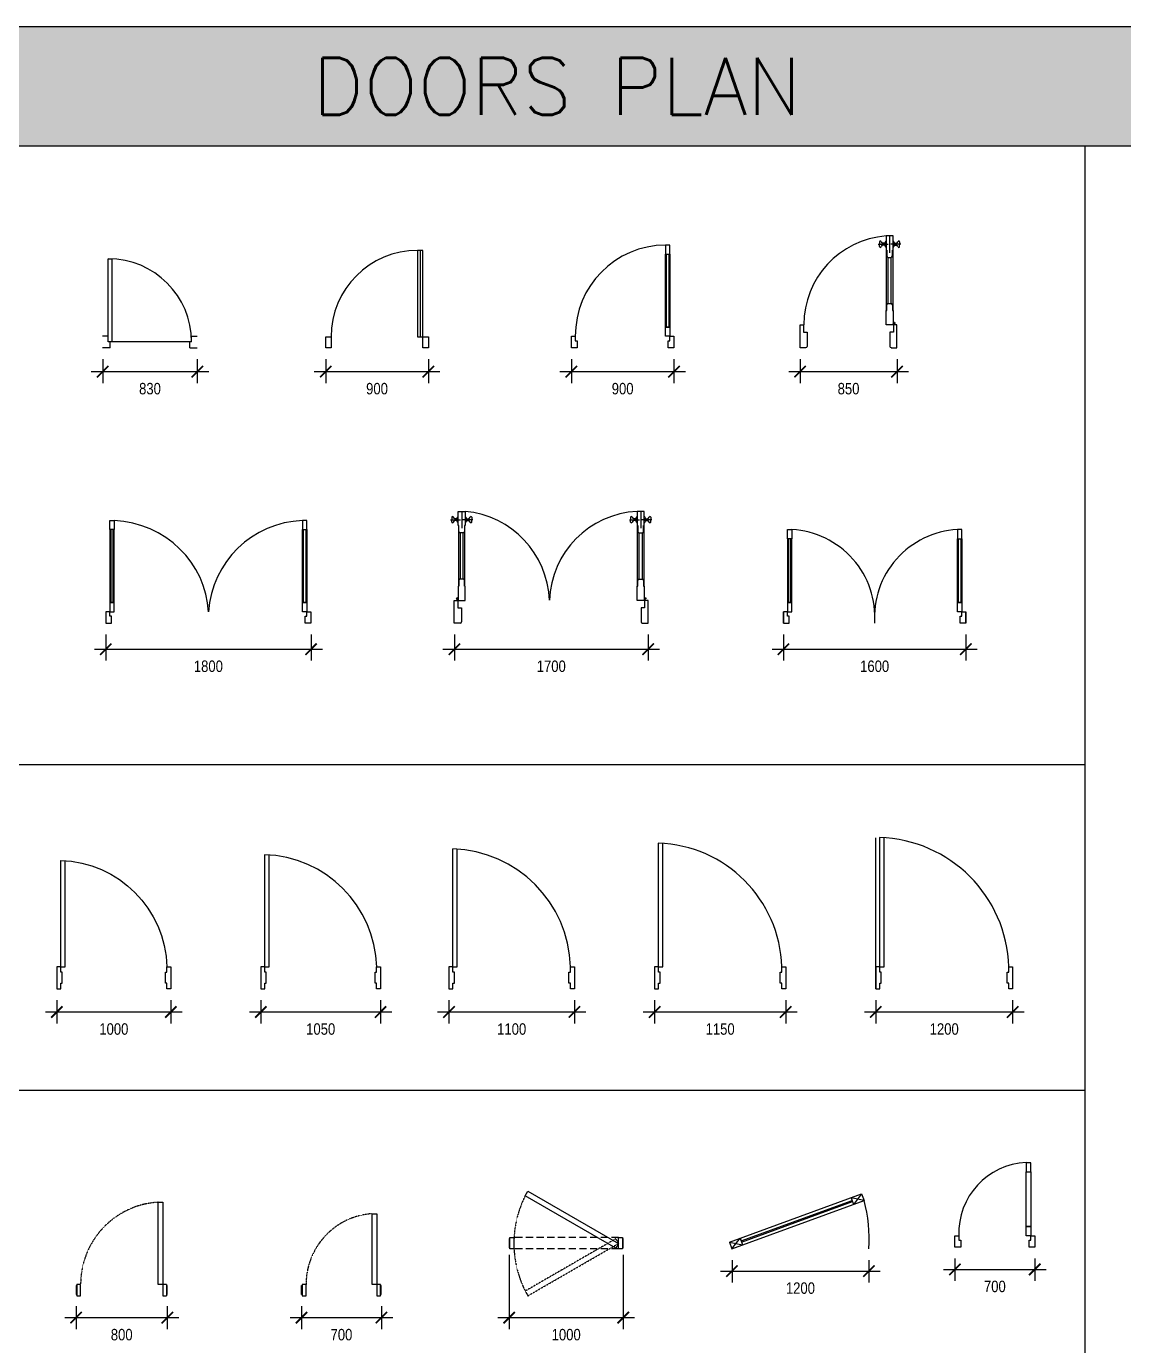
# Model space of a CAD drawing. Header units: millimetres. Extents: x -8671 to 35270, y 66420 to 88108.
# Drawn here: x 10216 to 19838, y 76541 to 88108 of the extents above; entities that cross this region are included whole.
import ezdxf

# ---------------------------------------------------------------- set-up
doc = ezdxf.new("R2010")
doc.units = ezdxf.units.MM
for name, pattern in [('CENTER', [2, 1.25, -0.25, 0.25, -0.25]), ('HIDDEN2', [0.1875, 0.125, -0.0625]), ('HIDDEN4', [0.09375, 0.0625, -0.03125])]:
    doc.linetypes.add(name, pattern=pattern)
doc.styles.add('DIM', font='', dxfattribs={"height": 100})
doc.styles.get("Standard").update_dxf_attribs({"font": 'arial.ttf'})
doc.styles.get('DIM').set_extended_font_data('VNI-Helve-Condense')
doc.dimstyles.new('100', dxfattribs={"dimtxt": 100, "dimasz": 100, "dimexe": 100, "dimexo": 100, "dimgap": 100, "dimtad": 2, "dimdec": 0, "dimzin": 0, "dimdsep": 46, "dimtxsty": 'DIM', "dimblk": 'ARCHTICK', "dimcen": 100, "dimdle": 100, "dimadec": 0, "dimazin": 0, "dimtfac": 1, "dimtdec": 0, "dimtofl": 0, "dimtmove": 0, "dimatfit": 3, "dimldrblk": 'ARCHTICK', "dimfxl": 0, "dimtolj": 1, "dimtzin": 0, "dimarcsym": 0})

# ---------------------------------------------------------------- blocks, each defined once
blk = doc.blocks.new('A$C72DF01B0')
for p, q in [((50, 100), (0, 100)), ((65, 0), (65, 50)), ((780, 50), (80, 50)), ((765, 0), (765, 50)), ((780, 50), (780, 100)), ((780, 100), (830, 100)), ((65, 0), (0, 0)), ((765, 0), (830, 0))]:
    blk.add_line(p, q)
blk.add_lwpolyline([(50, 780), (80, 780), (80, 50), (50, 50)], close=True)
blk.add_arc((50, 50), 730, 0, 90)
blk = doc.blocks.new('A$C296830DC')
blk.add_line((829, 853), (829, 95))
for points in [[(853, 95), (853, 853), (805, 853), (805, 95)], [(47, 95), (47, 0), (0, 0), (0, 95)], [(900, 95), (900, 0), (853, 0), (853, 95)]]:
    blk.add_lwpolyline(points, close=True)
blk.add_arc((805, 95), 758, 90, 180)
blk = doc.blocks.new('A$C184E58E8')
for points in [[(825, 900), (825, 820), (865, 820), (865, 900)], [(825, 180), (825, 820), (865, 820), (865, 180)], [(835, 180), (835, 820), (855, 820), (855, 180)], [(825, 100), (825, 180), (865, 180), (865, 100)], [(35, 100), (35, 60), (50, 60), (50, 50), (50, 0), (0, 0), (0, 100)], [(865, 100), (900, 100), (900, 0), (850, 0), (850, 50), (850, 60), (865, 60)]]:
    blk.add_lwpolyline(points, close=True)
blk.add_arc((830, 105), 795, 90.3603, 180.3603)
blk = doc.blocks.new('A$C10AE0ED2')
for p, q in [((697, 929), (697, 908)), ((747, 925), (747, 908)), ((816, 980), (754, 980)), ((754, 980), (754, 855)), ((785, 980), (785, 832)), ((816, 855), (816, 980)), ((823, 925), (823, 908)), ((873, 929), (873, 908)), ((686, 907), (774, 907)), ((697, 886), (697, 908)), ((724, 916), (724, 908)), ((724, 899), (724, 908)), ((727, 916), (727, 908)), ((737, 916), (727, 916)), ((727, 899), (727, 908)), ((737, 899), (727, 899)), ((742, 916), (737, 916)), ((742, 899), (737, 899)), ((742, 919), (742, 908)), ((742, 896), (742, 908)), ((747, 890), (747, 908)), ((754, 855), (760, 855)), ((757, 325), (757, 855)), ((760, 855), (760, 805)), ((883, 907), (796, 907)), ((810, 805), (810, 855)), ((810, 855), (816, 855)), ((813, 855), (813, 325)), ((823, 890), (823, 908)), ((828, 919), (828, 908)), ((828, 916), (833, 916)), ((828, 896), (828, 908)), ((828, 899), (833, 899)), ((833, 916), (842, 916)), ((833, 899), (842, 899)), ((842, 916), (842, 908)), ((842, 899), (842, 908)), ((846, 916), (846, 908)), ((846, 899), (846, 908)), ((873, 886), (873, 908)), ((773, 387), (773, 792)), ((773, 792), (797, 792)), ((797, 792), (797, 387)), ((760, 325), (760, 375)), ((773, 387), (797, 387)), ((810, 375), (810, 325)), ((754, 325), (760, 325)), ((754, 200), (754, 325)), ((810, 325), (816, 325)), ((816, 325), (816, 200)), ((0, 200), (31, 200)), ((0, 0), (0, 200)), ((31, 200), (31, 135)), ((31, 135), (63, 135)), ((63, 135), (63, 11)), ((816, 200), (754, 200)), ((819, 135), (788, 135)), ((788, 135), (788, 11)), ((819, 200), (819, 135)), ((850, 200), (819, 200)), ((850, 0), (850, 200)), ((52, 0), (0, 0)), ((798, 0), (850, 0))]:
    blk.add_line(p, q)
at = {"linetype": 'CENTER'}
for p, q in [((836, 215), (811, 215)), ((824, 199), (824, 227))]:
    blk.add_line(p, q, dxfattribs=at)
blk.add_circle((824, 215), 5.61, dxfattribs=at)
at = {"linetype": 'Continuous', "ltscale": 30}
blk.add_arc((814, 200), 782, 94.3901, 180, dxfattribs=at)
for centre, radius, start, end in [((704, 928), 7.21, 10.1873, 172.4758), ((727, 932), 16.5, 190.1873, 270), ((756, 926), 9.16, 106.0877, 185.0574), ((814, 926), 9.16, 354.9426, 73.9123), ((842, 932), 16.5, 270, 349.8127), ((866, 928), 7.21, 7.5242, 169.8127), ((704, 887), 7.21, 187.5242, 349.8127), ((727, 883), 16.5, 90, 169.8127), ((746, 920), 3.8, 69.5874, 196.4336), ((746, 895), 3.8, 163.5664, 290.4126), ((756, 889), 9.16, 174.9426, 253.9123), ((814, 889), 9.16, 286.0877, 5.0574), ((824, 920), 3.8, 343.5664, 110.4126), ((824, 895), 3.8, 249.5874, 16.4336), ((842, 883), 16.5, 10.1873, 90), ((866, 887), 7.21, 190.1873, 352.4758), ((773, 805), 12.8, 180, 270), ((797, 805), 12.8, 270, 0), ((773, 375), 12.8, 90, 180), ((797, 375), 12.8, 0, 90), ((52, 11), 10.8, 270, 0), ((798, 11), 10.8, 180, 270)]:
    blk.add_arc(centre, radius, start, end)
blk = doc.blocks.new('_ArchTick')
at = {"color": 0, "linetype": 'ByBlock', "const_width": 0.15}
blk.add_lwpolyline([(-0.5, -0.5), (0.5, 0.5)], dxfattribs=at)
blk = doc.blocks.new('*D31')
at = {"color": 0, "lineweight": -2}
for p, q in [((10885, 85191), (10885, 84981)), ((11715, 85191), (11715, 84981)), ((10785, 85081), (11815, 85081))]:
    blk.add_line(p, q, dxfattribs=at)
at = {"layer": 'DEFPOINTS', "color": 0}
for p in [(10885, 85291), (11715, 85291), (11715, 85081)]:
    blk.add_point(p, dxfattribs=at)
at = {"color": 0, "lineweight": -2, "xscale": 100, "yscale": 100, "zscale": 100, "rotation": 180}
blk.add_blockref('_ArchTick', (10885, 85081), dxfattribs=at)
at = {"color": 0, "lineweight": -2, "xscale": 100, "yscale": 100, "zscale": 100}
blk.add_blockref('_ArchTick', (11715, 85081), dxfattribs=at)
at = {"color": 0, "insert": (11300, 84931), "char_height": 100, "attachment_point": 5, "style": 'DIM'}
blk.add_mtext('\\A1;830', dxfattribs=at)
blk = doc.blocks.new('*D32')
at = {"color": 0, "lineweight": -2}
for p, q in [((12841, 85191), (12841, 84981)), ((13741, 85191), (13741, 84981)), ((12741, 85081), (13841, 85081))]:
    blk.add_line(p, q, dxfattribs=at)
at = {"layer": 'DEFPOINTS', "color": 0}
for p in [(12841, 85291), (13741, 85291), (13741, 85081)]:
    blk.add_point(p, dxfattribs=at)
at = {"color": 0, "lineweight": -2, "xscale": 100, "yscale": 100, "zscale": 100, "rotation": 180}
blk.add_blockref('_ArchTick', (12841, 85081), dxfattribs=at)
at = {"color": 0, "lineweight": -2, "xscale": 100, "yscale": 100, "zscale": 100}
blk.add_blockref('_ArchTick', (13741, 85081), dxfattribs=at)
at = {"color": 0, "insert": (13291, 84931), "char_height": 100, "attachment_point": 5, "style": 'DIM'}
blk.add_mtext('\\A1;900', dxfattribs=at)
blk = doc.blocks.new('*D33')
at = {"color": 0, "lineweight": -2}
for p, q in [((14995, 85191), (14995, 84981)), ((15895, 85191), (15895, 84981)), ((14895, 85081), (15995, 85081))]:
    blk.add_line(p, q, dxfattribs=at)
at = {"layer": 'DEFPOINTS', "color": 0}
for p in [(14995, 85291), (15895, 85291), (15895, 85081)]:
    blk.add_point(p, dxfattribs=at)
at = {"color": 0, "lineweight": -2, "xscale": 100, "yscale": 100, "zscale": 100, "rotation": 180}
blk.add_blockref('_ArchTick', (14995, 85081), dxfattribs=at)
at = {"color": 0, "lineweight": -2, "xscale": 100, "yscale": 100, "zscale": 100}
blk.add_blockref('_ArchTick', (15895, 85081), dxfattribs=at)
at = {"color": 0, "insert": (15445, 84931), "char_height": 100, "attachment_point": 5, "style": 'DIM'}
blk.add_mtext('\\A1;900', dxfattribs=at)
blk = doc.blocks.new('*D34')
at = {"color": 0, "lineweight": -2}
for p, q in [((17001, 85191), (17001, 84981)), ((17851, 85191), (17851, 84981)), ((16901, 85081), (17951, 85081))]:
    blk.add_line(p, q, dxfattribs=at)
at = {"layer": 'DEFPOINTS', "color": 0}
for p in [(17001, 85291), (17851, 85291), (17851, 85081)]:
    blk.add_point(p, dxfattribs=at)
at = {"color": 0, "lineweight": -2, "xscale": 100, "yscale": 100, "zscale": 100, "rotation": 180}
blk.add_blockref('_ArchTick', (17001, 85081), dxfattribs=at)
at = {"color": 0, "lineweight": -2, "xscale": 100, "yscale": 100, "zscale": 100}
blk.add_blockref('_ArchTick', (17851, 85081), dxfattribs=at)
at = {"color": 0, "insert": (17426, 84931), "char_height": 100, "attachment_point": 5, "style": 'DIM'}
blk.add_mtext('\\A1;850', dxfattribs=at)
blk = doc.blocks.new('A$C3628088D')
for p, q in [((35, 820), (35, 900)), ((35, 900), (75, 900)), ((75, 820), (35, 820)), ((75, 820), (35, 820)), ((35, 820), (35, 180)), ((45, 820), (45, 180)), ((65, 820), (45, 820)), ((65, 180), (65, 820)), ((75, 900), (75, 820)), ((75, 180), (75, 820)), ((35, 180), (35, 100)), ((75, 180), (35, 180)), ((35, 180), (75, 180)), ((45, 180), (65, 180)), ((75, 100), (75, 180)), ((35, 100), (0, 100)), ((0, 100), (0, 0)), ((35, 60), (35, 100)), ((35, 100), (75, 100)), ((50, 60), (35, 60)), ((50, 50), (50, 60)), ((50, 0), (50, 50)), ((0, 0), (50, 0))]:
    blk.add_line(p, q)
for points in [[(1725, 900), (1725, 820), (1765, 820), (1765, 900)], [(1725, 180), (1725, 820), (1765, 820), (1765, 180)], [(1735, 180), (1735, 820), (1755, 820), (1755, 180)], [(1725, 100), (1725, 180), (1765, 180), (1765, 100)], [(1765, 100), (1800, 100), (1800, 0), (1750, 0), (1750, 50), (1750, 60), (1765, 60)]]:
    blk.add_lwpolyline(points, close=True)
blk.add_arc((1757, 42), 858, 92.1038, 176.1334)
blk.add_ellipse((70, 105), major_axis=(-772, 326), ratio=0.94084, start_param=-2.726592, end_param=-1.199193)
blk = doc.blocks.new('A$C4CA245AF')
for p, q in [((11, 929), (11, 908)), ((61, 925), (61, 908)), ((67, 980), (130, 980)), ((67, 855), (67, 980)), ((99, 980), (99, 832)), ((130, 980), (130, 855)), ((136, 925), (136, 908)), ((187, 929), (187, 908)), ((1580, 929), (1580, 908)), ((1631, 925), (1631, 908)), ((1700, 980), (1637, 980)), ((1637, 980), (1637, 855)), ((1668, 980), (1668, 832)), ((1700, 855), (1700, 980)), ((1706, 925), (1706, 908)), ((1756, 929), (1756, 908)), ((0, 907), (88, 907)), ((11, 886), (11, 908)), ((38, 916), (38, 908)), ((38, 899), (38, 908)), ((41, 916), (41, 908)), ((50, 916), (41, 916)), ((41, 899), (41, 908)), ((50, 899), (41, 899)), ((56, 916), (50, 916)), ((56, 899), (50, 899)), ((56, 919), (56, 908)), ((56, 896), (56, 908)), ((61, 890), (61, 908)), ((74, 855), (67, 855)), ((70, 855), (70, 325)), ((74, 805), (74, 855)), ((197, 907), (109, 907)), ((130, 855), (124, 855)), ((124, 855), (124, 805)), ((127, 325), (127, 855)), ((136, 890), (136, 908)), ((141, 919), (141, 908)), ((141, 916), (147, 916)), ((141, 896), (141, 908)), ((141, 899), (147, 899)), ((147, 916), (156, 916)), ((147, 899), (156, 899)), ((156, 916), (156, 908)), ((156, 899), (156, 908)), ((160, 916), (160, 908)), ((160, 899), (160, 908)), ((187, 886), (187, 908)), ((1570, 907), (1658, 907)), ((1580, 886), (1580, 908)), ((1607, 916), (1607, 908)), ((1607, 899), (1607, 908)), ((1611, 916), (1611, 908)), ((1620, 916), (1611, 916)), ((1611, 899), (1611, 908)), ((1620, 899), (1611, 899)), ((1626, 916), (1620, 916)), ((1626, 899), (1620, 899)), ((1626, 919), (1626, 908)), ((1626, 896), (1626, 908)), ((1631, 890), (1631, 908)), ((1637, 855), (1643, 855)), ((1640, 325), (1640, 855)), ((1643, 855), (1643, 805)), ((1767, 907), (1679, 907)), ((1693, 805), (1693, 855)), ((1693, 855), (1700, 855)), ((1696, 855), (1696, 325)), ((1706, 890), (1706, 908)), ((1711, 919), (1711, 908)), ((1711, 916), (1717, 916)), ((1711, 896), (1711, 908)), ((1711, 899), (1717, 899)), ((1717, 916), (1726, 916)), ((1717, 899), (1726, 899)), ((1726, 916), (1726, 908)), ((1726, 899), (1726, 908)), ((1729, 916), (1729, 908)), ((1729, 899), (1729, 908)), ((1756, 886), (1756, 908)), ((86, 792), (86, 387)), ((111, 792), (86, 792)), ((111, 387), (111, 792)), ((1656, 387), (1656, 792)), ((1656, 792), (1681, 792)), ((1681, 792), (1681, 387)), ((74, 375), (74, 325)), ((111, 387), (86, 387)), ((124, 325), (124, 375)), ((1643, 325), (1643, 375)), ((1656, 387), (1681, 387)), ((1693, 375), (1693, 325)), ((67, 325), (67, 200)), ((74, 325), (67, 325)), ((130, 325), (124, 325)), ((130, 200), (130, 325)), ((1637, 325), (1643, 325)), ((1637, 200), (1637, 325)), ((1693, 325), (1700, 325)), ((1700, 325), (1700, 200)), ((33, 200), (65, 200)), ((33, 0), (33, 200)), ((65, 200), (65, 135)), ((65, 135), (96, 135)), ((67, 200), (130, 200)), ((96, 135), (96, 11)), ((1700, 200), (1637, 200)), ((1702, 135), (1671, 135)), ((1671, 135), (1671, 11)), ((1702, 200), (1702, 135)), ((1733, 200), (1702, 200)), ((1733, 0), (1733, 200)), ((85, 0), (33, 0)), ((1682, 0), (1733, 0))]:
    blk.add_line(p, q)
at = {"linetype": 'CENTER'}
for p, q in [((47, 215), (73, 215)), ((60, 199), (60, 227)), ((1720, 215), (1694, 215)), ((1707, 199), (1707, 227))]:
    blk.add_line(p, q, dxfattribs=at)
for centre in [(60, 215), (1707, 215)]:
    blk.add_circle(centre, 5.61, dxfattribs=at)
for centre, radius, start, end in [((18, 928), 7.21, 10.1873, 172.4758), ((41, 932), 16.5, 190.1873, 270), ((70, 926), 9.16, 106.0877, 185.0574), ((127, 926), 9.16, 354.9426, 73.9123), ((156, 932), 16.5, 270, 349.8127), ((179, 928), 7.21, 7.5242, 169.8127), ((1587, 928), 7.21, 10.1873, 172.4758), ((1611, 932), 16.5, 190.1873, 270), ((1640, 926), 9.16, 106.0877, 185.0574), ((1697, 926), 9.16, 354.9426, 73.9123), ((1726, 932), 16.5, 270, 349.8127), ((1749, 928), 7.21, 7.5242, 169.8127), ((18, 887), 7.21, 187.5242, 349.8127), ((41, 883), 16.5, 90, 169.8127), ((59, 920), 3.8, 69.5874, 196.4336), ((59, 895), 3.8, 163.5664, 290.4126), ((70, 889), 9.16, 174.9426, 253.9123), ((127, 889), 9.16, 286.0877, 5.0574), ((138, 920), 3.8, 343.5664, 110.4126), ((138, 895), 3.8, 249.5874, 16.4336), ((156, 883), 16.5, 10.1873, 90), ((179, 887), 7.21, 190.1873, 352.4758), ((1587, 887), 7.21, 187.5242, 349.8127), ((1611, 883), 16.5, 90, 169.8127), ((1629, 920), 3.8, 69.5874, 196.4336), ((1629, 895), 3.8, 163.5664, 290.4126), ((1640, 889), 9.16, 174.9426, 253.9123), ((1697, 889), 9.16, 286.0877, 5.0574), ((1708, 920), 3.8, 343.5664, 110.4126), ((1708, 895), 3.8, 249.5874, 16.4336), ((1726, 883), 16.5, 10.1873, 90), ((1749, 887), 7.21, 190.1873, 352.4758), ((86, 805), 12.8, 180, 270), ((111, 805), 12.8, 270, 0), ((1656, 805), 12.8, 180, 270), ((1681, 805), 12.8, 270, 0), ((86, 375), 12.8, 90, 180), ((111, 375), 12.8, 0, 90), ((1656, 375), 12.8, 90, 180), ((1681, 375), 12.8, 0, 90), ((85, 11), 10.8, 270, 0), ((1682, 11), 10.8, 180, 270)]:
    blk.add_arc(centre, radius, start, end)
at = {"linetype": 'Continuous', "ltscale": 30}
for centre, radius, start, end in [((56, 171), 812, 2.0569, 84.7764), ((1676, 173), 808, 92.7372, 178.0549)]:
    blk.add_arc(centre, radius, start, end, dxfattribs=at)
blk = doc.blocks.new('A$C55F21943')
for p, q in [((0, 0), (0, 100)), ((1600, 0), (1600, 100))]:
    blk.add_line(p, q)
for points in [[(75, 820), (75, 740), (35, 740), (35, 820)], [(1525, 820), (1525, 740), (1565, 740), (1565, 820)], [(75, 180), (75, 740), (35, 740), (35, 180)], [(65, 180), (65, 740), (45, 740), (45, 180)], [(1525, 180), (1525, 740), (1565, 740), (1565, 180)], [(1535, 180), (1535, 740), (1555, 740), (1555, 180)], [(75, 100), (75, 180), (35, 180), (35, 100)], [(1525, 100), (1525, 180), (1565, 180), (1565, 100)], [(35, 100), (0, 100), (0, 0), (50, 0), (50, 50), (50, 60), (35, 60)], [(1565, 100), (1600, 100), (1600, 0), (1550, 0), (1550, 50), (1550, 60), (1565, 60)]]:
    blk.add_lwpolyline(points, close=True)
for centre, start, end in [((32, 52), 356.1547, 86.8081), ((1568, 52), 93.1919, 183.8453)]:
    blk.add_arc(centre, 770, start, end)
blk = doc.blocks.new('*D46')
at = {"color": 0, "lineweight": -2}
for p, q in [((10912, 82775), (10912, 82547)), ((12712, 82775), (12712, 82547)), ((10812, 82647), (12812, 82647))]:
    blk.add_line(p, q, dxfattribs=at)
at = {"layer": 'DEFPOINTS', "color": 0}
for p in [(10912, 82875), (12712, 82875), (12712, 82647)]:
    blk.add_point(p, dxfattribs=at)
at = {"color": 0, "lineweight": -2, "xscale": 100, "yscale": 100, "zscale": 100, "rotation": 180}
blk.add_blockref('_ArchTick', (10912, 82647), dxfattribs=at)
at = {"color": 0, "lineweight": -2, "xscale": 100, "yscale": 100, "zscale": 100}
blk.add_blockref('_ArchTick', (12712, 82647), dxfattribs=at)
at = {"color": 0, "insert": (11812, 82497), "char_height": 100, "attachment_point": 5, "style": 'DIM'}
blk.add_mtext('\\A1;1800', dxfattribs=at)
blk = doc.blocks.new('*D47')
at = {"color": 0, "lineweight": -2}
for p, q in [((13969, 82775), (13969, 82547)), ((15669, 82775), (15669, 82547)), ((13869, 82647), (15769, 82647))]:
    blk.add_line(p, q, dxfattribs=at)
at = {"layer": 'DEFPOINTS', "color": 0}
for p in [(13969, 82875), (15669, 82875), (15669, 82647)]:
    blk.add_point(p, dxfattribs=at)
at = {"color": 0, "lineweight": -2, "xscale": 100, "yscale": 100, "zscale": 100, "rotation": 180}
blk.add_blockref('_ArchTick', (13969, 82647), dxfattribs=at)
at = {"color": 0, "lineweight": -2, "xscale": 100, "yscale": 100, "zscale": 100}
blk.add_blockref('_ArchTick', (15669, 82647), dxfattribs=at)
at = {"color": 0, "insert": (14819, 82497), "char_height": 100, "attachment_point": 5, "style": 'DIM'}
blk.add_mtext('\\A1;1700', dxfattribs=at)
blk = doc.blocks.new('*D48')
at = {"color": 0, "lineweight": -2}
for p, q in [((16855, 82775), (16855, 82547)), ((18455, 82775), (18455, 82547)), ((16755, 82647), (18555, 82647))]:
    blk.add_line(p, q, dxfattribs=at)
at = {"layer": 'DEFPOINTS', "color": 0}
for p in [(16855, 82875), (18455, 82875), (18455, 82647)]:
    blk.add_point(p, dxfattribs=at)
at = {"color": 0, "lineweight": -2, "xscale": 100, "yscale": 100, "zscale": 100, "rotation": 180}
blk.add_blockref('_ArchTick', (16855, 82647), dxfattribs=at)
at = {"color": 0, "lineweight": -2, "xscale": 100, "yscale": 100, "zscale": 100}
blk.add_blockref('_ArchTick', (18455, 82647), dxfattribs=at)
at = {"color": 0, "insert": (17655, 82497), "char_height": 100, "attachment_point": 5, "style": 'DIM'}
blk.add_mtext('\\A1;1600', dxfattribs=at)
blk = doc.blocks.new('A$C68FF2705')
for p, q in [((72, 192), (72, 1124)), ((0, 192), (0, 0)), ((34, 192), (0, 192)), ((34, 144), (34, 192)), ((48, 144), (34, 144)), ((48, 48), (48, 144)), ((34, 0), (34, 48)), ((34, 48), (48, 48)), ((0, 0), (34, 0))]:
    blk.add_line(p, q)
blk.add_lwpolyline([(34, 192), (34, 1125, -0.396451), (966, 192, -0.396451)], format="xyb")
blk.add_lwpolyline([(34, 192), (72, 192)])
blk.add_lwpolyline([(1000, 192), (1000, 0), (966, 0), (966, 48), (952, 48), (952, 144), (966, 144), (966, 192)], close=True)
blk = doc.blocks.new('A$C1B1175F2')
for p, q in [((34, 192), (34, 1175)), ((72, 192), (72, 1174)), ((0, 192), (0, 0)), ((34, 192), (0, 192)), ((34, 144), (34, 192)), ((48, 144), (34, 144)), ((48, 48), (48, 144)), ((34, 0), (34, 48)), ((34, 48), (48, 48)), ((0, 0), (34, 0))]:
    blk.add_line(p, q)
blk.add_lwpolyline([(34, 192), (72, 192)])
blk.add_lwpolyline([(1050, 192), (1050, 0), (1016, 0), (1016, 48), (1002, 48), (1002, 144), (1016, 144), (1016, 192)], close=True)
blk.add_arc((3, 161), 1014, 1.7421, 88.2579)
blk = doc.blocks.new('A$C493F4DA0')
for p, q in [((34, 192), (34, 1225)), ((72, 192), (72, 1224)), ((0, 192), (0, 0)), ((34, 192), (0, 192)), ((34, 144), (34, 192)), ((48, 144), (34, 144)), ((48, 48), (48, 144)), ((34, 0), (34, 48)), ((34, 48), (48, 48)), ((0, 0), (34, 0))]:
    blk.add_line(p, q)
blk.add_lwpolyline([(34, 192), (72, 192)])
blk.add_lwpolyline([(1100, 192), (1100, 0), (1066, 0), (1066, 48), (1052, 48), (1052, 144), (1066, 144), (1066, 192)], close=True)
blk.add_arc((1, 160), 1066, 1.7367, 88.2633)
blk = doc.blocks.new('A$C6F873924')
for p, q in [((34, 192), (34, 1275)), ((72, 192), (72, 1273)), ((0, 192), (0, 0)), ((34, 192), (0, 192)), ((34, 144), (34, 192)), ((48, 144), (34, 144)), ((48, 48), (48, 144)), ((34, 0), (34, 48)), ((34, 48), (48, 48)), ((0, 0), (34, 0))]:
    blk.add_line(p, q)
blk.add_lwpolyline([(34, 192), (72, 192)])
blk.add_lwpolyline([(1150, 192), (1150, 0), (1116, 0), (1116, 48), (1102, 48), (1102, 144), (1116, 144), (1116, 192)], close=True)
blk.add_arc((-2, 157), 1119, 1.7273, 88.2727)
blk = doc.blocks.new('A$C53FE78FD')
for p, q in [((34, 192), (34, 1325)), ((72, 192), (72, 1324)), ((0, 192), (0, 0)), ((34, 192), (0, 192)), ((34, 144), (34, 192)), ((48, 144), (34, 144)), ((48, 48), (48, 144)), ((34, 0), (34, 48)), ((34, 48), (48, 48)), ((0, 0), (34, 0))]:
    blk.add_line(p, q)
blk.add_lwpolyline([(34, 192), (72, 192)])
blk.add_lwpolyline([(1200, 192), (1200, 0), (1166, 0), (1166, 48), (1152, 48), (1152, 144), (1166, 144), (1166, 192)], close=True)
blk.add_arc((-2, 157), 1169, 1.7273, 88.2727)
blk = doc.blocks.new('*D68')
at = {"color": 0, "lineweight": -2}
for p, q in [((10483, 79570), (10483, 79366)), ((11483, 79570), (11483, 79366)), ((10383, 79466), (11583, 79466))]:
    blk.add_line(p, q, dxfattribs=at)
at = {"layer": 'DEFPOINTS', "color": 0}
for p in [(10483, 79670), (11483, 79670), (11483, 79466)]:
    blk.add_point(p, dxfattribs=at)
at = {"color": 0, "lineweight": -2, "xscale": 100, "yscale": 100, "zscale": 100, "rotation": 180}
blk.add_blockref('_ArchTick', (10483, 79466), dxfattribs=at)
at = {"color": 0, "lineweight": -2, "xscale": 100, "yscale": 100, "zscale": 100}
blk.add_blockref('_ArchTick', (11483, 79466), dxfattribs=at)
at = {"color": 0, "insert": (10983, 79316), "char_height": 100, "attachment_point": 5, "style": 'DIM'}
blk.add_mtext('\\A1;1000', dxfattribs=at)
blk = doc.blocks.new('*D69')
at = {"color": 0, "lineweight": -2}
for p, q in [((12272, 79570), (12272, 79366)), ((13322, 79570), (13322, 79366)), ((12172, 79466), (13422, 79466))]:
    blk.add_line(p, q, dxfattribs=at)
at = {"layer": 'DEFPOINTS', "color": 0}
for p in [(12272, 79670), (13322, 79670), (13322, 79466)]:
    blk.add_point(p, dxfattribs=at)
at = {"color": 0, "lineweight": -2, "xscale": 100, "yscale": 100, "zscale": 100, "rotation": 180}
blk.add_blockref('_ArchTick', (12272, 79466), dxfattribs=at)
at = {"color": 0, "lineweight": -2, "xscale": 100, "yscale": 100, "zscale": 100}
blk.add_blockref('_ArchTick', (13322, 79466), dxfattribs=at)
at = {"color": 0, "insert": (12797, 79316), "char_height": 100, "attachment_point": 5, "style": 'DIM'}
blk.add_mtext('\\A1;1050', dxfattribs=at)
blk = doc.blocks.new('*D70')
at = {"color": 0, "lineweight": -2}
for p, q in [((13922, 79570), (13922, 79366)), ((15022, 79570), (15022, 79366)), ((13822, 79466), (15122, 79466))]:
    blk.add_line(p, q, dxfattribs=at)
at = {"layer": 'DEFPOINTS', "color": 0}
for p in [(13922, 79670), (15022, 79670), (15022, 79466)]:
    blk.add_point(p, dxfattribs=at)
at = {"color": 0, "lineweight": -2, "xscale": 100, "yscale": 100, "zscale": 100, "rotation": 180}
blk.add_blockref('_ArchTick', (13922, 79466), dxfattribs=at)
at = {"color": 0, "lineweight": -2, "xscale": 100, "yscale": 100, "zscale": 100}
blk.add_blockref('_ArchTick', (15022, 79466), dxfattribs=at)
at = {"color": 0, "insert": (14472, 79316), "char_height": 100, "attachment_point": 5, "style": 'DIM'}
blk.add_mtext('\\A1;1100', dxfattribs=at)
blk = doc.blocks.new('*D71')
at = {"color": 0, "lineweight": -2}
for p, q in [((15725, 79570), (15725, 79366)), ((16875, 79570), (16875, 79366)), ((15625, 79466), (16975, 79466))]:
    blk.add_line(p, q, dxfattribs=at)
at = {"layer": 'DEFPOINTS', "color": 0}
for p in [(15725, 79670), (16875, 79670), (16875, 79466)]:
    blk.add_point(p, dxfattribs=at)
at = {"color": 0, "lineweight": -2, "xscale": 100, "yscale": 100, "zscale": 100, "rotation": 180}
blk.add_blockref('_ArchTick', (15725, 79466), dxfattribs=at)
at = {"color": 0, "lineweight": -2, "xscale": 100, "yscale": 100, "zscale": 100}
blk.add_blockref('_ArchTick', (16875, 79466), dxfattribs=at)
at = {"color": 0, "insert": (16300, 79316), "char_height": 100, "attachment_point": 5, "style": 'DIM'}
blk.add_mtext('\\A1;1150', dxfattribs=at)
blk = doc.blocks.new('*D72')
at = {"color": 0, "lineweight": -2}
for p, q in [((17665, 79570), (17665, 79366)), ((18865, 79570), (18865, 79366)), ((17565, 79466), (18965, 79466))]:
    blk.add_line(p, q, dxfattribs=at)
at = {"layer": 'DEFPOINTS', "color": 0}
for p in [(17665, 79670), (18865, 79670), (18865, 79466)]:
    blk.add_point(p, dxfattribs=at)
at = {"color": 0, "lineweight": -2, "xscale": 100, "yscale": 100, "zscale": 100, "rotation": 180}
blk.add_blockref('_ArchTick', (17665, 79466), dxfattribs=at)
at = {"color": 0, "lineweight": -2, "xscale": 100, "yscale": 100, "zscale": 100}
blk.add_blockref('_ArchTick', (18865, 79466), dxfattribs=at)
at = {"color": 0, "insert": (18265, 79316), "char_height": 100, "attachment_point": 5, "style": 'DIM'}
blk.add_mtext('\\A1;1200', dxfattribs=at)
blk = doc.blocks.new('A$C6ED17C1F')
for points in [[(794, 100), (720, 100), (720, 820), (760, 820), (760, 0), (794, 0)], [(6, 0), (40, 0), (40, 100), (6, 100)], [(6, 100), (6, 0)], [(794, 100), (794, 0)]]:
    blk.add_lwpolyline(points)
for points in [[(0, 10), (6, 10), (6, 90), (0, 90)], [(794, 10), (800, 10), (800, 90), (794, 90)]]:
    blk.add_lwpolyline(points, close=True)
at = {"linetype": 'HIDDEN4'}
blk.add_arc((761, 100), 721, 93.2732, 180, dxfattribs=at)
blk = doc.blocks.new('A$C7AF54601')
for points in [[(694, 100), (620, 100), (620, 720), (660, 720), (660, 0), (694, 0)], [(694, 0), (694, 100)]]:
    blk.add_lwpolyline(points)
for points in [[(6, 10), (0, 10), (0, 90), (6, 90)], [(6, 0), (40, 0), (40, 100), (6, 100), (6, 0)], [(694, 10), (700, 10), (700, 90), (694, 90)]]:
    blk.add_lwpolyline(points, close=True)
at = {"linetype": 'HIDDEN4'}
blk.add_arc((661, 100), 621, 93.8183, 180, dxfattribs=at)
blk = doc.blocks.new('A$C0D4836C3')
at = {"linetype": 'HIDDEN2', "ltscale": 500}
for p, q in [((959, 511), (41, 511)), ((959, 411), (41, 411))]:
    blk.add_line(p, q, dxfattribs=at)
for points in [[(164, 917), (959, 459), (935, 417), (140, 876)], [(0, 421), (6, 421), (6, 501), (0, 501)], [(41, 511), (41, 411), (6, 411), (6, 511)], [(994, 511), (994, 411), (959, 411), (959, 511)], [(994, 421), (1000, 421), (1000, 501), (994, 501)]]:
    blk.add_lwpolyline(points, close=True)
at = {"linetype": 'HIDDEN4'}
blk.add_lwpolyline([(164, 0), (959, 459), (935, 500), (140, 41)], close=True, dxfattribs=at)
blk.add_arc((969, 459), 928, 153.6523, 206.3477, dxfattribs=at)
blk = doc.blocks.new('*D84')
at = {"color": 0, "lineweight": -2}
for p, q in [((10652, 76887), (10652, 76686)), ((11452, 76887), (11452, 76686)), ((10552, 76786), (11552, 76786))]:
    blk.add_line(p, q, dxfattribs=at)
at = {"layer": 'DEFPOINTS', "color": 0}
for p in [(10652, 76987), (11452, 76987), (11452, 76786)]:
    blk.add_point(p, dxfattribs=at)
at = {"color": 0, "lineweight": -2, "xscale": 100, "yscale": 100, "zscale": 100, "rotation": 180}
blk.add_blockref('_ArchTick', (10652, 76786), dxfattribs=at)
at = {"color": 0, "lineweight": -2, "xscale": 100, "yscale": 100, "zscale": 100}
blk.add_blockref('_ArchTick', (11452, 76786), dxfattribs=at)
at = {"color": 0, "insert": (11052, 76636), "char_height": 100, "attachment_point": 5, "style": 'DIM'}
blk.add_mtext('\\A1;800', dxfattribs=at)
blk = doc.blocks.new('*D85')
at = {"color": 0, "lineweight": -2}
for p, q in [((12629, 76887), (12629, 76686)), ((13329, 76887), (13329, 76686)), ((12529, 76786), (13429, 76786))]:
    blk.add_line(p, q, dxfattribs=at)
at = {"layer": 'DEFPOINTS', "color": 0}
for p in [(12629, 76987), (13329, 76987), (13329, 76786)]:
    blk.add_point(p, dxfattribs=at)
at = {"color": 0, "lineweight": -2, "xscale": 100, "yscale": 100, "zscale": 100, "rotation": 180}
blk.add_blockref('_ArchTick', (12629, 76786), dxfattribs=at)
at = {"color": 0, "lineweight": -2, "xscale": 100, "yscale": 100, "zscale": 100}
blk.add_blockref('_ArchTick', (13329, 76786), dxfattribs=at)
at = {"color": 0, "insert": (12979, 76636), "char_height": 100, "attachment_point": 5, "style": 'DIM'}
blk.add_mtext('\\A1;700', dxfattribs=at)
blk = doc.blocks.new('*D86')
at = {"color": 0, "lineweight": -2}
for p, q in [((14450, 77338), (14450, 76686)), ((15450, 77338), (15450, 76686)), ((14350, 76786), (15550, 76786))]:
    blk.add_line(p, q, dxfattribs=at)
at = {"layer": 'DEFPOINTS', "color": 0}
for p in [(14450, 77438), (15450, 77438), (15450, 76786)]:
    blk.add_point(p, dxfattribs=at)
at = {"color": 0, "lineweight": -2, "xscale": 100, "yscale": 100, "zscale": 100, "rotation": 180}
blk.add_blockref('_ArchTick', (14450, 76786), dxfattribs=at)
at = {"color": 0, "lineweight": -2, "xscale": 100, "yscale": 100, "zscale": 100}
blk.add_blockref('_ArchTick', (15450, 76786), dxfattribs=at)
at = {"color": 0, "insert": (14950, 76636), "char_height": 100, "attachment_point": 5, "style": 'DIM'}
blk.add_mtext('\\A1;1000', dxfattribs=at)
blk = doc.blocks.new('format')
at = {"true_color": 0x546d8e}
h = blk.add_hatch(color=155, dxfattribs=at)
h.set_gradient(color1=(68, 68, 68), color2=(84, 109, 142), tint=1)
h.paths.add_polyline_path([(-4943, 88108), (-4943, 87060), (35270, 87060), (35270, 88108)])
at = {"color": 155, "true_color": 0x546d8e}
for p, q in [((-4943, 88108), (35270, 88108)), ((-4943, 87060), (35270, 87060)), ((19500, 67066), (19500, 87060))]:
    blk.add_line(p, q, dxfattribs=at)
blk.add_lwpolyline([(19500, 81634), (501, 81634), (501, 78780), (19500, 78780)], close=True, dxfattribs=at)
at = {"insert": (12726, 87833), "char_height": 500, "attachment_point": 1}
blk.add_mtext_dynamic_manual_height_columns('{\\Fsimplex|c0;\\C255;\\c16777215;DOORS PLAN}', width=16790, gutter_width=12.5, heights=[0], dxfattribs=at)
blk = doc.blocks.new('A$C10F42F8F')
for p, q in [((0, 58), (1158, 481)), ((1158, 481), (1087, 389)), ((1158, 481), (1179, 423)), ((21, 0), (1179, 423)), ((101, 69), (1074, 424)), ((105, 57), (1078, 413)), ((1065, 447), (1087, 389)), ((1179, 423), (1065, 447)), ((0, 58), (21, 0)), ((0, 58), (114, 34)), ((21, 0), (93, 92)), ((93, 92), (114, 34))]:
    blk.add_line(p, q)
at = {"linetype": 'Continuous'}
blk.add_arc((-13, 93), 1237, 355.7046, 15.5049, dxfattribs=at)
blk = doc.blocks.new('A$C69F834CB')
for points in [[(625, 740), (625, 660), (665, 660), (665, 740)], [(625, 180), (625, 660), (665, 660), (665, 180)], [(625, 100), (625, 180), (665, 180), (665, 100)], [(35, 100), (35, 60), (50, 60), (50, 50), (50, 0), (0, 0), (0, 100)], [(665, 100), (700, 100), (700, 0), (650, 0), (650, 50), (650, 60), (665, 60)]]:
    blk.add_lwpolyline(points, close=True)
blk.add_arc((650, 125), 616, 92.3278, 182.3278)
blk = doc.blocks.new('*D148')
at = {"color": 0, "lineweight": -2}
for p, q in [((16404, 77290), (16404, 77094)), ((17604, 77290), (17604, 77094)), ((16304, 77194), (17704, 77194))]:
    blk.add_line(p, q, dxfattribs=at)
at = {"layer": 'DEFPOINTS', "color": 0}
for p in [(16404, 77390), (17604, 77390), (17604, 77194)]:
    blk.add_point(p, dxfattribs=at)
at = {"color": 0, "lineweight": -2, "xscale": 100, "yscale": 100, "zscale": 100, "rotation": 180}
blk.add_blockref('_ArchTick', (16404, 77194), dxfattribs=at)
at = {"color": 0, "lineweight": -2, "xscale": 100, "yscale": 100, "zscale": 100}
blk.add_blockref('_ArchTick', (17604, 77194), dxfattribs=at)
at = {"color": 0, "insert": (17004, 77044), "char_height": 100, "attachment_point": 5, "style": 'DIM'}
blk.add_mtext('\\A1;1200', dxfattribs=at)
blk = doc.blocks.new('*D149')
at = {"color": 0, "lineweight": -2}
for p, q in [((18359, 77305), (18359, 77109)), ((19059, 77305), (19059, 77109)), ((18259, 77209), (19159, 77209))]:
    blk.add_line(p, q, dxfattribs=at)
at = {"layer": 'DEFPOINTS', "color": 0}
for p in [(18359, 77405), (19059, 77405), (19059, 77209)]:
    blk.add_point(p, dxfattribs=at)
at = {"color": 0, "lineweight": -2, "xscale": 100, "yscale": 100, "zscale": 100, "rotation": 180}
blk.add_blockref('_ArchTick', (18359, 77209), dxfattribs=at)
at = {"color": 0, "lineweight": -2, "xscale": 100, "yscale": 100, "zscale": 100}
blk.add_blockref('_ArchTick', (19059, 77209), dxfattribs=at)
at = {"color": 0, "insert": (18709, 77059), "char_height": 100, "attachment_point": 5, "style": 'DIM'}
blk.add_mtext('\\A1;700', dxfattribs=at)

msp = doc.modelspace()

# ---------------------------------------------------------------- linework, layer by layer
msp.add_line((17665, 79670.2), (17665, 80994.2))

# ---------------------------------------------------------------- block references
for name, p in [('format', (0, 0)), ('A$C184E58E8', (14995, 85290.9)), ('A$C10AE0ED2', (17000.9, 85290.9)), ('A$C72DF01B0', (10884.5, 85290.9)), ('A$C296830DC', (12841.1, 85290.9)), ('A$C3628088D', (10911.7, 82875.4)), ('A$C4CA245AF', (13935.1, 82875.4)), ('A$C55F21943', (16855.1, 82875.4)), ('A$C53FE78FD', (17665, 79670.2)), ('A$C493F4DA0', (13922, 79670.2)), ('A$C6F873924', (15725, 79670.2)), ('A$C68FF2705', (10482.9, 79670.2)), ('A$C1B1175F2', (12271.7, 79670.2)), ('A$C69F834CB', (18359.5, 77404.6)), ('A$C0D4836C3', (14450.2, 76977.5)), ('A$C10F42F8F', (16382.8, 77389.8)), ('A$C6ED17C1F', (10651.8, 76977.5)), ('A$C7AF54601', (12628.6, 76977.5))]:
    msp.add_blockref(name, p)

# ---------------------------------------------------------------- dimensions: what is measured, and where the dimension line sits
for base, p1, p2, picture, middle in [((11714.5, 85080.7), (10884.5, 85290.9), (11714.5, 85290.9), '*D31', (11299.5, 84930.7)), ((13741.1, 85080.7), (12841.1, 85290.9), (13741.1, 85290.9), '*D32', (13291.1, 84930.7)), ((15895, 85080.7), (14995, 85290.9), (15895, 85290.9), '*D33', (15445, 84930.7)), ((17850.9, 85080.7), (17000.9, 85290.9), (17850.9, 85290.9), '*D34', (17425.9, 84930.7)), ((12711.7, 82647), (10911.7, 82875.4), (12711.7, 82875.4), '*D46', (11811.7, 82497)), ((15668.6, 82647), (13968.6, 82875.4), (15668.6, 82875.4), '*D47', (14818.6, 82497)), ((18455.1, 82647), (16855.1, 82875.4), (18455.1, 82875.4), '*D48', (17655.1, 82497)), ((11482.9, 79465.7), (10482.9, 79670.2), (11482.9, 79670.2), '*D68', (10982.9, 79315.7)), ((13321.7, 79465.7), (12271.7, 79670.2), (13321.7, 79670.2), '*D69', (12796.7, 79315.7)), ((15022, 79465.7), (13922, 79670.2), (15022, 79670.2), '*D70', (14472, 79315.7)), ((16875, 79465.7), (15725, 79670.2), (16875, 79670.2), '*D71', (16300, 79315.7)), ((18865, 79465.7), (17665, 79670.2), (18865, 79670.2), '*D72', (18265, 79315.7)), ((15450.2, 76786.3), (14450.2, 77438.5), (15450.2, 77438.5), '*D86', (14950.2, 76636.3)), ((17603.6, 77194.4), (16404, 77389.8), (17603.6, 77389.8), '*D148', (17003.8, 77044.4)), ((19059.5, 77209.3), (18359.5, 77404.6), (19059.5, 77404.6), '*D149', (18709.5, 77059.3)), ((11451.8, 76786.3), (10651.8, 76987.5), (11451.8, 76987.5), '*D84', (11051.8, 76636.3)), ((13328.6, 76786.3), (12628.6, 76987.5), (13328.6, 76987.5), '*D85', (12978.6, 76636.3))]:
    dim = msp.add_linear_dim(base=base, p1=p1, p2=p2, dimstyle='100')
    dim.commit()
    dim.dimension.update_dxf_attribs({"geometry": picture, "text_midpoint": middle})

doc.saveas('drawing.dxf')
